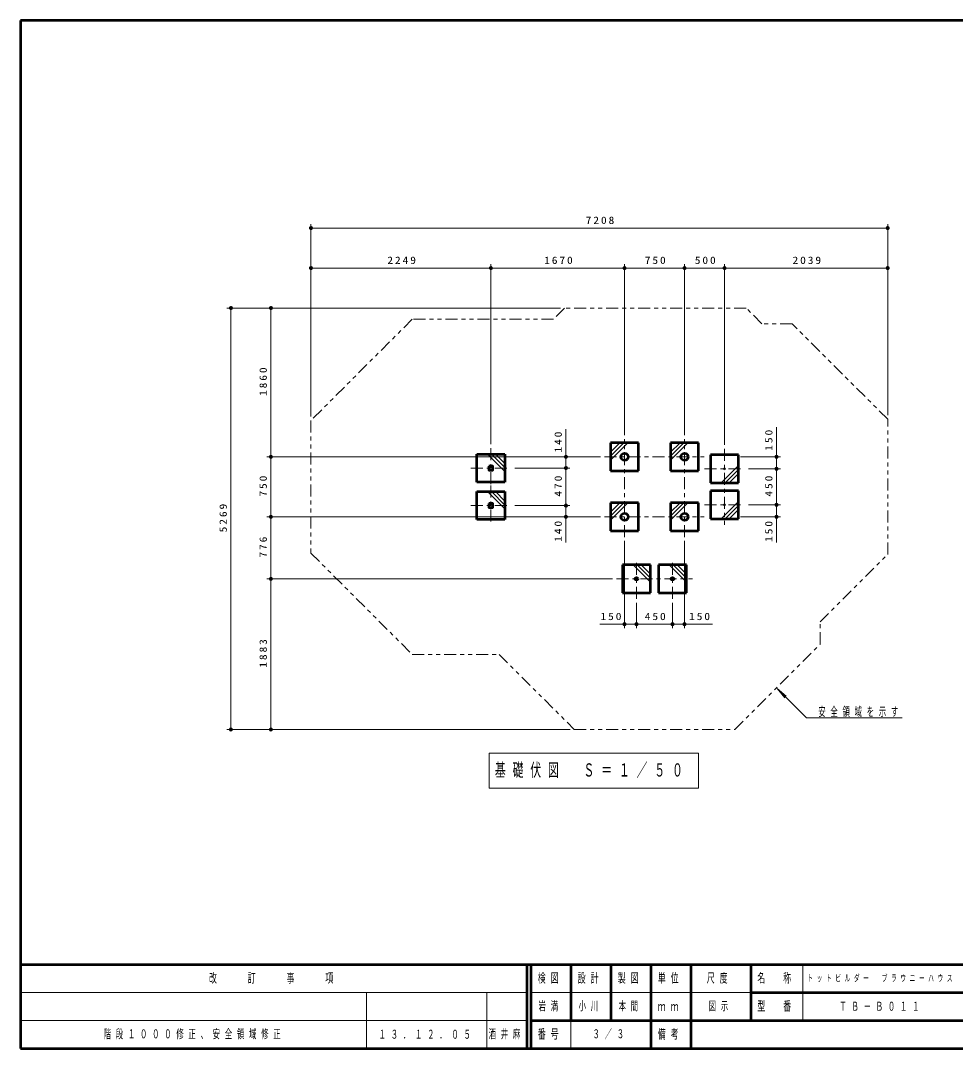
# Model space of a CAD drawing. Units: millimetres on the paper, scale 1:50. Extents: x -365 to 0, y -594 to 257.
# Drawn here: x -365 to -131.3, y -594 to -337 of the extents above; entities that cross this region are included whole.
import ezdxf

# ---------------------------------------------------------------- set-up
doc = ezdxf.new("R2010")
doc.units = ezdxf.units.MM
doc.linetypes.add('USER2', pattern=[6, 3, -1, 1, -1])
doc.linetypes.add('USER3', pattern=[8, 3, -1, 1, -1, 1, -1])
doc.layers.add('LY_1', color=140, linetype='Continuous', lineweight=50)
doc.styles.add('ＭＳ ゴシック', font='')
doc.styles.get('ＭＳ ゴシック').set_extended_font_data('MS Gothic')

# ---------------------------------------------------------------- blocks, each defined once
blk = doc.blocks.new('filled_dot')
at = {"color": 0, "linetype": 'Continuous', "lineweight": -2, "const_width": 1.25}
blk.add_lwpolyline([(-0.625, 0, 1), (0.625, 0, 1)], format="xyb", close=True, dxfattribs=at)

msp = doc.modelspace()

# ---------------------------------------------------------------- linework, layer by layer
at = {"layer": 'LY_1', "color": 7}
for p, q in [((0, -337), (-365, -337)), ((-365, -337), (-365, -594)), ((-365, -573), (0, -573)), ((-365, -594), (0, -594))]:
    msp.add_line(p, q, dxfattribs=at)
at = {"layer": 'LY_1', "color": 7, "lineweight": 13}
for p, q in [((-292.422, -436.003), (-292.422, -387.88)), ((-148.27, -435.692), (-148.27, -387.88)), ((-292.422, -388.88), (-148.27, -388.88)), ((-292.422, -436.003), (-292.422, -397.88)), ((-247.442, -442.88), (-247.442, -397.88)), ((-214.042, -440.643), (-214.042, -397.88)), ((-214.042, -440.643), (-214.042, -397.88)), ((-199.042, -440.643), (-199.042, -397.88)), ((-199.042, -440.643), (-199.042, -397.88)), ((-189.042, -443.08), (-189.042, -397.88)), ((-148.27, -435.692), (-148.27, -397.88)), ((-292.422, -398.88), (-247.442, -398.88)), ((-247.442, -398.88), (-214.042, -398.88)), ((-214.042, -398.88), (-199.042, -398.88)), ((-199.042, -398.88), (-189.042, -398.88)), ((-189.042, -398.88), (-148.27, -398.88)), ((-303.422, -408.88), (-313.422, -408.88)), ((-312.422, -514.257), (-312.422, -408.88)), ((-230.027, -408.88), (-303.422, -408.88)), ((-302.422, -446.08), (-302.422, -408.88)), ((-228.684, -448.88), (-228.684, -439.159)), ((-176.042, -438.7), (-176.042, -449.08)), ((-217.542, -444.944), (-215.178, -442.58)), ((-217.542, -445.934), (-214.188, -442.58)), ((-217.542, -446.924), (-213.198, -442.58)), ((-202.542, -444.944), (-200.178, -442.58)), ((-202.542, -445.934), (-199.188, -442.58)), ((-202.542, -446.924), (-198.198, -442.58)), ((-220.042, -446.08), (-303.422, -446.08)), ((-220.042, -446.08), (-303.422, -446.08)), ((-302.422, -461.08), (-302.422, -446.08)), ((-243.942, -449.724), (-248.286, -445.38)), ((-243.942, -448.734), (-247.296, -445.38)), ((-243.942, -447.744), (-246.306, -445.38)), ((-220.042, -446.08), (-229.684, -446.08)), ((-185.042, -446.08), (-175.042, -446.08)), ((-241.442, -448.88), (-227.684, -448.88)), ((-241.442, -448.88), (-227.684, -448.88)), ((-228.684, -448.88), (-228.684, -458.28)), ((-185.542, -448.236), (-189.886, -452.58)), ((-185.542, -449.226), (-188.896, -452.58)), ((-183.042, -449.08), (-175.042, -449.08)), ((-176.042, -449.08), (-176.042, -458.08)), ((-185.542, -450.216), (-187.906, -452.58)), ((-243.942, -459.124), (-248.286, -454.78)), ((-243.942, -458.134), (-247.296, -454.78)), ((-243.942, -457.144), (-246.306, -454.78)), ((-185.542, -457.236), (-189.886, -461.58)), ((-241.442, -458.28), (-227.684, -458.28)), ((-241.442, -458.28), (-227.684, -458.28)), ((-228.684, -458.28), (-228.684, -467.471)), ((-217.542, -459.944), (-215.178, -457.58)), ((-217.542, -460.934), (-214.188, -457.58)), ((-217.542, -461.924), (-213.198, -457.58)), ((-202.542, -459.944), (-200.178, -457.58)), ((-202.542, -460.934), (-199.188, -457.58)), ((-202.542, -461.924), (-198.198, -457.58)), ((-185.542, -458.226), (-188.896, -461.58)), ((-185.542, -459.216), (-187.906, -461.58)), ((-183.042, -458.08), (-175.042, -458.08)), ((-176.042, -458.08), (-176.042, -467.504)), ((-229.684, -461.08), (-303.422, -461.08)), ((-220.042, -461.08), (-303.422, -461.08)), ((-302.422, -476.59), (-302.422, -461.08)), ((-220.042, -461.08), (-229.684, -461.08)), ((-185.042, -461.08), (-175.042, -461.08)), ((-214.042, -467.07), (-214.042, -488.926)), ((-199.042, -467.07), (-199.042, -488.926)), ((-211.886, -473.09), (-207.542, -477.434)), ((-210.896, -473.09), (-207.542, -476.444)), ((-209.906, -473.09), (-207.542, -475.454)), ((-202.886, -473.09), (-198.542, -477.434)), ((-201.896, -473.09), (-198.542, -476.444)), ((-200.906, -473.09), (-198.542, -475.454)), ((-217.042, -476.59), (-303.422, -476.59)), ((-302.422, -514.257), (-302.422, -476.59)), ((-211.042, -482.59), (-211.042, -488.926)), ((-202.042, -482.59), (-202.042, -488.926)), ((-211.042, -487.926), (-220.191, -487.926)), ((-202.042, -487.926), (-211.042, -487.926)), ((-192.052, -487.926), (-202.042, -487.926)), ((-168.6, -511.323), (-175.906, -504.018)), ((-175.906, -504.018), (-173.978, -506.316)), ((-175.906, -504.018), (-173.608, -505.946)), ((-168.6, -511.323), (-144.629, -511.323)), ((-303.422, -514.257), (-313.422, -514.257)), ((-227.607, -514.257), (-303.422, -514.257)), ((-247.846, -520.157), (-247.846, -528.957)), ((-195.546, -520.157), (-247.846, -520.157)), ((-195.546, -528.957), (-195.546, -520.157)), ((-247.846, -528.957), (-195.546, -528.957)), ((-169.5, -573), (-169.5, -587)), ((-365, -580), (-238.5, -580)), ((-278.5, -580), (-278.5, -594)), ((-248.5, -580), (-248.5, -594)), ((-237.5, -580), (-182.5, -580)), ((-365, -587), (-238.5, -587)), ((-227.5, -587), (-227.5, -594))]:
    msp.add_line(p, q, dxfattribs=at)
at = {"layer": 'LY_1', "color": 7, "linetype": 'USER2', "lineweight": 13}
for p, q in [((-214.042, -466.145), (-214.042, -441.643)), ((-199.042, -466.145), (-199.042, -441.643)), ((-247.442, -443.88), (-247.442, -453.88)), ((-189.042, -444.08), (-189.042, -463.08)), ((-219.042, -446.08), (-194.132, -446.08)), ((-252.442, -448.88), (-242.442, -448.88)), ((-194.042, -449.08), (-184.042, -449.08)), ((-247.442, -453.28), (-247.442, -463.28)), ((-252.442, -458.28), (-242.442, -458.28)), ((-194.042, -458.08), (-184.042, -458.08)), ((-219.042, -461.08), (-194.132, -461.08)), ((-211.042, -481.59), (-211.042, -471.59)), ((-202.042, -481.59), (-202.042, -471.59)), ((-216.042, -476.59), (-197.042, -476.59))]:
    msp.add_line(p, q, dxfattribs=at)
at = {"layer": 'LY_1'}
for p, q in [((-217.542, -442.58), (-217.542, -449.58)), ((-210.542, -442.58), (-217.542, -442.58)), ((-210.542, -449.58), (-210.542, -442.58)), ((-202.542, -442.58), (-202.542, -449.58)), ((-195.542, -442.58), (-202.542, -442.58)), ((-195.542, -449.58), (-195.542, -442.58)), ((-250.942, -452.38), (-250.942, -445.38)), ((-250.942, -445.38), (-243.942, -445.38)), ((-243.942, -445.38), (-243.942, -452.38)), ((-185.542, -445.58), (-192.542, -445.58)), ((-192.542, -445.58), (-192.542, -452.58)), ((-185.542, -452.58), (-185.542, -445.58)), ((-217.542, -449.58), (-210.542, -449.58)), ((-202.542, -449.58), (-195.542, -449.58)), ((-243.942, -452.38), (-250.942, -452.38)), ((-250.942, -461.78), (-250.942, -454.78)), ((-250.942, -454.78), (-243.942, -454.78)), ((-243.942, -454.78), (-243.942, -461.78)), ((-192.542, -452.58), (-185.542, -452.58)), ((-185.542, -454.58), (-192.542, -454.58)), ((-192.542, -454.58), (-192.542, -461.58)), ((-185.542, -461.58), (-185.542, -454.58)), ((-217.542, -457.58), (-217.542, -464.58)), ((-210.542, -457.58), (-217.542, -457.58)), ((-210.542, -464.58), (-210.542, -457.58)), ((-202.542, -457.58), (-202.542, -464.58)), ((-195.542, -457.58), (-202.542, -457.58)), ((-195.542, -464.58), (-195.542, -457.58)), ((-243.942, -461.78), (-250.942, -461.78)), ((-192.542, -461.58), (-185.542, -461.58)), ((-217.542, -464.58), (-210.542, -464.58)), ((-202.542, -464.58), (-195.542, -464.58)), ((-214.542, -473.09), (-214.542, -480.09)), ((-207.542, -473.09), (-214.542, -473.09)), ((-207.542, -480.09), (-207.542, -473.09)), ((-205.542, -473.09), (-205.542, -480.09)), ((-198.542, -473.09), (-205.542, -473.09)), ((-198.542, -480.09), (-198.542, -473.09)), ((-214.542, -480.09), (-207.542, -480.09)), ((-205.542, -480.09), (-198.542, -480.09)), ((-238.5, -573), (-238.5, -594)), ((-237.5, -573), (-237.5, -594)), ((-227.5, -573), (-227.5, -587)), ((-217.5, -573), (-217.5, -587)), ((-207.5, -573), (-207.5, -594)), ((-197.5, -573), (-197.5, -587)), ((-182.5, -573), (-182.5, -587)), ((-182.5, -580), (-70, -580)), ((-237.5, -587), (0, -587)), ((-197.5, -587), (-197.5, -594))]:
    msp.add_line(p, q, dxfattribs=at)
at = {"layer": 'LY_1', "color": 7, "linetype": 'USER3', "lineweight": 13}
msp.add_lwpolyline([(-172.154, -412.808), (-179.705, -412.808), (-183.633, -408.88), (-229.027, -408.88), (-231.827, -411.68), (-267.099, -411.68), (-292.422, -437.003), (-292.422, -470.157), (-267.099, -495.48), (-245.384, -495.48), (-226.607, -514.257), (-186.477, -514.257), (-165.145, -492.925), (-165.145, -487.343), (-148.27, -470.468), (-148.27, -436.692)], close=True, dxfattribs=at)
at = {"layer": 'LY_1'}
for points in [[(-247.942, -448.38), (-247.942, -449.38), (-246.942, -449.38), (-246.942, -448.38)], [(-247.942, -457.78), (-247.942, -458.78), (-246.942, -458.78), (-246.942, -457.78)]]:
    msp.add_lwpolyline(points, close=True, dxfattribs=at)
for centre, radius in [((-214.042, -446.08), 0.891), ((-199.042, -446.08), 0.891), ((-214.042, -461.08), 0.891), ((-199.042, -461.08), 0.891), ((-211.042, -476.59), 0.34), ((-202.042, -476.59), 0.34)]:
    msp.add_circle(centre, radius, dxfattribs=at)
at = {"layer": 'LY_1', "color": 7, "lineweight": 13}
for centre in [(-189.042, -449.08), (-189.042, -458.08)]:
    msp.add_circle(centre, 0.272, dxfattribs=at)

# ---------------------------------------------------------------- block references
at = {"layer": 'LY_1', "color": 7, "lineweight": 13, "xscale": 0.4, "yscale": 0.4}
for p in [(-292.422, -388.88), (-292.422, -398.88), (-247.442, -398.88), (-214.042, -398.88), (-199.042, -398.88), (-189.042, -398.88), (-214.042, -487.926), (-211.042, -487.926), (-202.042, -487.926)]:
    msp.add_blockref('filled_dot', p, dxfattribs=at)
for p, rotation in [((-148.27, -388.88), 180), ((-247.442, -398.88), 180), ((-214.042, -398.88), 180), ((-199.042, -398.88), 180), ((-189.042, -398.88), 180), ((-148.27, -398.88), 180), ((-312.422, -408.88), 270), ((-302.422, -408.88), 270), ((-302.422, -446.08), 270), ((-302.422, -446.08), 90), ((-228.684, -446.08), 270), ((-176.042, -446.08), 270), ((-228.684, -448.88), 270), ((-228.684, -448.88), 90), ((-176.042, -449.08), 90), ((-176.042, -449.08), 270), ((-228.684, -458.28), 270), ((-228.684, -458.28), 90), ((-176.042, -458.08), 90), ((-176.042, -458.08), 270), ((-302.422, -461.08), 270), ((-302.422, -461.08), 90), ((-228.684, -461.08), 90), ((-176.042, -461.08), 90), ((-302.422, -476.59), 270), ((-302.422, -476.59), 90), ((-211.042, -487.926), 180), ((-202.042, -487.926), 180), ((-199.042, -487.926), 180), ((-312.422, -514.257), 90), ((-302.422, -514.257), 90)]:
    msp.add_blockref('filled_dot', p, dxfattribs=dict(at, rotation=rotation))

# ---------------------------------------------------------------- texts
at = {"layer": 'LY_1', "color": 7, "style": 'ＭＳ ゴシック'}
for s, insert, char_height, attachment_point in [('\\T1.33;\\W1.15;7208', (-219.937, -387.88), 1.833, 8), ('\\T1.33;\\W1.15;2249', (-269.515, -397.88), 1.833, 8), ('\\T1.33;\\W1.15;1670', (-230.319, -397.88), 1.833, 8), ('\\T1.33;\\W1.15;750', (-206.127, -397.88), 1.833, 8), ('\\T1.33;\\W1.15;500', (-193.625, -397.88), 1.833, 8), ('\\T1.33;\\W1.15;2039', (-168.247, -397.88), 1.833, 8), ('\\T1.33;\\W1.15;150', (-217.191, -486.926), 1.833, 8), ('\\T1.33;\\W1.15;450', (-206.127, -486.926), 1.833, 8), ('\\T1.33;\\W1.15;150', (-195.052, -486.926), 1.833, 8), ('\\T1.64;\\W0.6;安全領域を示す', (-165.629, -511.173), 2.199, 7), ('\\T1.64;\\W0.6;基礎伏図\u3000Ｓ＝１／５０', (-246.446, -524.557), 3.299, 4), ('\\T1.64;\\W0.6;改\u3000\u3000訂\u3000\u3000事\u3000\u3000項', (-301.75, -576.5), 2.346, 5), ('\\T1.64;\\W0.6;検図', (-232.5, -576.5), 2.346, 5), ('\\T1.64;\\W0.6;設計', (-222.5, -576.5), 2.346, 5), ('\\T1.64;\\W0.6;製図', (-212.5, -576.5), 2.346, 5), ('\\T1.64;\\W0.6;単位', (-202.5, -576.5), 2.346, 5), ('\\T1.64;\\W0.6;尺度', (-190.25, -576.5), 2.346, 5), ('\\T1.64;\\W0.6;名\u3000称', (-176, -576.5), 2.346, 5), ('\\T1.64;\\W0.6;トットビルダー\u3000ブラウニーハウス', (-149.75, -576.5), 1.686, 5), ('\\T1.64;\\W0.6;岩満', (-232.5, -583.5), 2.199, 5), ('\\T1.64;\\W0.6;小川', (-222.5, -583.5), 2.199, 5), ('\\T1.64;\\W0.6;本間', (-212.5, -583.5), 2.199, 5), ('\\T1.64;\\W0.6;ｍｍ', (-202.5, -583.5), 2.346, 5), ('\\T1.64;\\W0.6;図示', (-193, -583.5), 2.199, 4), ('\\T1.64;\\W0.6;型\u3000番', (-176, -583.5), 2.346, 5), ('\\T1.64;\\W0.6;ＴＢ－Ｂ０１１', (-149.75, -583.5), 2.199, 5), ('\\T1.64;\\W0.6;階段１０００修正、安全領域修正', (-344.25, -590.5), 2.199, 4), ('\\T1.64;\\W0.6;１３．１２．０５', (-275.5, -590.5), 2.199, 4), ('\\T1.64;\\W0.6;酒井麻', (-248, -590.5), 2.199, 4), ('\\T1.64;\\W0.6;番号', (-232.5, -590.5), 2.346, 5), ('\\T1.64;\\W0.6;３／３', (-217.5, -590.5), 2.199, 5), ('\\T1.64;\\W0.6;備考', (-202.5, -590.5), 2.346, 5)]:
    msp.add_mtext(s, dxfattribs=dict(at, insert=insert, char_height=char_height, attachment_point=attachment_point))
at = {"layer": 'LY_1', "color": 7, "char_height": 1.833, "attachment_point": 8, "rotation": 90, "style": 'ＭＳ ゴシック'}
for s, insert in [('\\T1.33;\\W1.15;1860', (-303.422, -427.057)), ('\\T1.33;\\W1.15;150', (-177.042, -441.7)), ('\\T1.33;\\W1.15;140', (-229.684, -442.159)), ('\\T1.33;\\W1.15;750', (-303.422, -453.165)), ('\\T1.33;\\W1.15;470', (-229.684, -453.165)), ('\\T1.33;\\W1.15;450', (-177.042, -453.165)), ('\\T1.33;\\W1.15;5269', (-313.422, -461.152)), ('\\T1.33;\\W1.15;140', (-229.684, -464.471)), ('\\T1.33;\\W1.15;150', (-177.042, -464.504)), ('\\T1.33;\\W1.15;776', (-303.422, -468.418)), ('\\T1.33;\\W1.15;1883', (-303.422, -494.996))]:
    msp.add_mtext(s, dxfattribs=dict(at, insert=insert))

doc.saveas('drawing.dxf')
